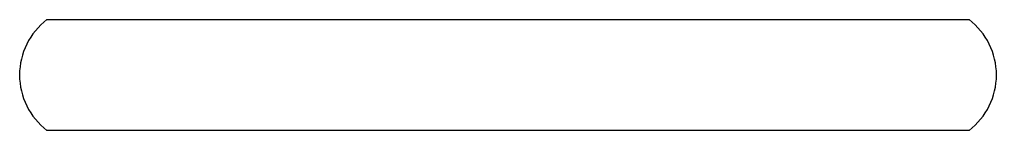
# Model space of a CAD drawing. Extents: x 0 to 558, y 0 to 64.
import ezdxf

# ---------------------------------------------------------------- set-up
doc = ezdxf.new("R2010")
doc.units = 0
doc.layers.get('0').update_dxf_attribs({"linetype": 'CONTINUOUS'})

msp = doc.modelspace()

# ---------------------------------------------------------------- linework, layer by layer
for p, q in [((15.6703, 63.5), (542.329712, 63.5)), ((542.329712, 0), (15.6703, 0))]:
    msp.add_line(p, q)
for centre, radius, start, end in [((39.999901, 31.75), 39.999901, 127.462479, 232.537537), ((518, 31.75), 39.999966, -52.537384, 52.537411)]:
    msp.add_arc(centre, radius, start, end)

doc.saveas('drawing.dxf')
